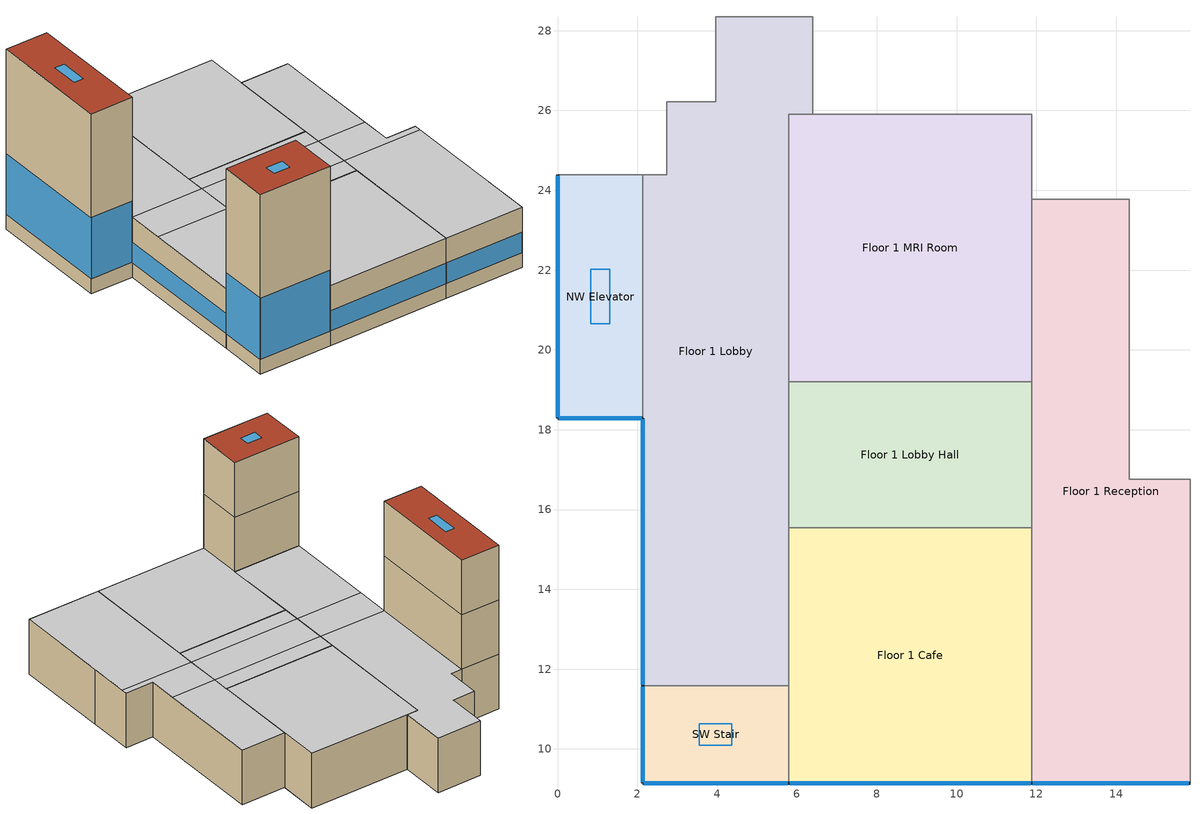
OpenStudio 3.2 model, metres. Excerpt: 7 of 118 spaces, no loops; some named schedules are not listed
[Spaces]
Floor 1 Lobby
 floor foundation (BTAP-Grnd-Floor-Mass:U-0.757_std): 6.4,28.35 6.4,25.91 5.79,25.91 5.79,11.58 2.13,11.58 2.13,24.38 2.74,24.38 2.74,26.21 3.96,26.21 3.96,28.35 z0
 wall outside: 2.13,18.29 2.13,11.58 z0:3.05
 wall to SW Stair: 2.13,11.58 5.79,11.58 z0:3.05
 wall to Floor 1 MRI Room: 5.79,19.2 5.79,25.91 6.4,25.91 z0:3.05
 wall to Floor 1 Elevator Pump Room: 3.96,28.35 3.96,26.21 2.74,26.21 z0:3.05
 wall to Floor 1 Lobby Toilet: 2.74,26.21 2.74,24.38 2.13,24.38 z0:3.05
 wall to Floor 1 MRI Control Room: 6.4,25.91 6.4,28.35 z0:3.05
 wall to Floor 1 Cafe: 5.79,11.58 5.79,15.54 z0:3.05
 wall to Floor 1 Lobby Hall: 5.79,15.54 5.79,19.2 z0:3.05
 wall to NW Stair: 6.4,28.35 3.96,28.35 z0:3.05
 wall to NW Elevator: 2.13,24.38 2.13,18.29 z0:3.05
 window (BTAP-Ext-FixedWindow:U=0.220 SHGC=0.600): 2.13,18.26 2.13,11.61 z0.76:1.78
 ceiling to Floor 2 Work Hall: 5.79,16.46 5.79,18.29 2.13,18.29 2.13,16.46 z3.05
 ceiling to Floor 2 Work: 5.79,18.29 5.79,25.91 6.4,25.91 6.4,28.35 3.96,28.35 3.96,26.21 2.74,26.21 2.74,24.38 2.13,24.38 2.13,18.29 z3.05
 ceiling to Floor 2 Reception: 5.79,11.58 5.79,16.46 2.13,16.46 2.13,11.58 z3.05
SW Stair
 floor foundation (BTAP-Grnd-Floor-Mass:U-0.757_std): 5.79,11.58 5.79,9.14 2.13,9.14 2.13,11.58 z0
 wall outside: 2.13,11.58 2.13,9.14 5.79,9.14 z0:9.14
 wall to Floor 3 Undeveloped 2: 5.79,9.14 5.79,11.58 2.13,11.58 z6.1:9.14
 wall to Floor 1 Cafe: 5.79,9.14 5.79,11.58 z0:3.05
 wall to Floor 2 Reception: 5.79,9.14 5.79,11.58 2.13,11.58 z3.05:6.1
 window (BTAP-Ext-FixedWindow:U=0.220 SHGC=0.600): 2.13,11.56 2.13,9.17 z0.76:3.87; 2.16,9.14 5.77,9.14 z0.76:3.85
 roof outside: 5.79,9.14 5.79,11.58 2.13,11.58 2.13,9.14 z9.14
 skylight (BTAP-Ext-Skylights:U=0.220 SHGC=0.600): 4.37,10.09 4.37,10.64 3.55,10.64 3.55,10.09 z9.14
Floor 1 Lobby Hall
 floor foundation (BTAP-Grnd-Floor-Mass:U-0.757_std): 11.89,19.2 11.89,15.54 5.79,15.54 5.79,19.2 z0
 wall to Floor 1 MRI Room: 11.89,19.2 5.79,19.2 z0:3.05
 wall to Floor 1 Cafe: 5.79,15.54 11.89,15.54 z0:3.05
 wall to Floor 1 Reception: 11.89,15.54 11.89,19.2 z0:3.05
 ceiling to Floor 2 Work Hall: 11.89,16.46 11.89,18.29 5.79,18.29 5.79,16.46 z3.05
 ceiling to Floor 2 Work: 11.89,18.29 11.89,19.2 5.79,19.2 5.79,18.29 z3.05
 ceiling to Floor 2 Reception: 11.89,15.54 11.89,16.46 5.79,16.46 5.79,15.54 z3.05
NW Elevator
 floor foundation (BTAP-Grnd-Floor-Mass:U-0.757_std): 2.13,24.38 2.13,18.29 0,18.29 0,24.38 z0
 wall outside: 0,24.38 0,18.29 2.13,18.29 z0:9.14
 wall to Floor 3 Office Toilet: 2.13,24.38 0,24.38 z6.1:9.14
 wall to Floor 1 Lobby Toilet: 2.13,24.38 0,24.38 z0:3.05
 wall to Floor 3 Elevator Hall: 2.13,18.29 2.13,24.38 z6.1:9.14
 wall to Floor 2 Work Toilet: 2.13,24.38 0,24.38 z3.05:6.1
 wall to Floor 2 Work: 2.13,18.29 2.13,24.38 z3.05:6.1
 window (BTAP-Ext-FixedWindow:U=0.220 SHGC=0.600): 0.03,18.29 2.11,18.29 z0.76:3.88; 0,24.36 0,18.31 z0.76:3.83
 roof outside: 2.13,18.29 2.13,24.38 0,24.38 0,18.29 z9.14
 skylight (BTAP-Ext-Skylights:U=0.220 SHGC=0.600): 1.31,20.65 1.31,22.02 0.83,22.02 0.83,20.65 z9.14
Floor 1 Reception
 floor foundation (BTAP-Grnd-Floor-Mass:U-0.757_std): 14.33,23.77 14.33,16.76 15.85,16.76 15.85,9.14 11.89,9.14 11.89,23.77 z0
 wall outside: 11.89,9.14 15.85,9.14 z0:3.05
 wall to Floor 1 Cafe: 11.89,15.54 11.89,9.14 z0:3.05
 wall to Floor 1 Reception Hall: 15.85,14.33 15.85,16.76 z0:3.05
 wall to Floor 1 Office: 15.85,16.76 14.33,16.76 14.33,23.77 z0:3.05
 wall to Floor 1 MRI Room: 11.89,23.77 11.89,19.2 z0:3.05
 wall to Floor 1 MRI Hall: 14.33,23.77 11.89,23.77 z0:3.05
 wall to Floor 1 Scheduling: 15.85,9.14 15.85,14.33 z0:3.05
 window (BTAP-Ext-FixedWindow:U=0.220 SHGC=0.600): 11.91,9.14 15.82,9.14 z0.76:1.79
 ceiling to Floor 2 Work Hall: 15.85,16.46 15.85,16.76 14.33,16.76 14.33,18.29 11.89,18.29 11.89,16.46 z3.05
 ceiling to Floor 2 Reception: 15.85,9.14 15.85,16.46 11.89,16.46 11.89,9.14 z3.05
 ceiling to Floor 2 Work: 14.33,18.29 14.33,23.77 11.89,23.77 11.89,18.29 z3.05
Floor 1 MRI Room
 floor foundation (BTAP-Grnd-Floor-Mass:U-0.757_std): 11.89,25.91 11.89,19.2 5.79,19.2 5.79,25.91 z0
 wall to Floor 1 MRI Hall: 11.89,23.77 11.89,25.91 z0:3.05
 wall to Floor 1 MRI Control Room: 11.89,25.91 6.4,25.91 z0:3.05
 ceiling to Floor 2 Work: 11.89,19.2 11.89,25.91 5.79,25.91 5.79,19.2 z3.05
Floor 1 Cafe
 floor foundation (BTAP-Grnd-Floor-Mass:U-0.757_std): 11.89,15.54 11.89,9.14 5.79,9.14 5.79,15.54 z0
 wall outside: 5.79,9.14 11.89,9.14 z0:3.05
 window (BTAP-Ext-FixedWindow:U=0.220 SHGC=0.600): 5.82,9.14 11.86,9.14 z0.76:1.79
 ceiling to Floor 2 Reception: 11.89,9.14 11.89,15.54 5.79,15.54 5.79,9.14 z3.05
[Site]
Calgary Intl AP_AB_CAN: Latitude {deg}=51.114; Longitude {deg}=-114.02; Time Zone {hr}=-7; Elevation {m}=1084.1; Terrain=City
[Building]
Outpatient: North Axis {deg}=0; Default Construction Set=BTAP-Mass at hdd = 5000.0; Standards Number of Stories=3; Standards Number of Above Ground Stories=3; Standards Template=NECB2011; Standards Building Type=Outpatient
[Site:WaterMainsTemperature]
Calculation Method=Correlation; Annual Average Outdoor Air Temperature {C}=5; Maximum Difference In Monthly Average Outdoor Air Temperatures {deltaC}=23.3
[Site:GroundTemperature:BuildingSurface]
19.527, 19.502, 19.536, 19.598, 20.002, 21.64, 22.225, 22.375, 21.449, 20.121, 19.802, 19.633
[SizingPeriod:DesignDay] Barometric Pressure {Pa}=88961; Sky Clearness=0; Rain Indicator=0; Snow Indicator=0; Day of Month=21; Daylight Saving Time Indicator=0; Humidity Indicating Type=Wetbulb; Dry-Bulb Temperature Range Modifier Type=DefaultMultipliers
Name | Maximum Dry-Bulb Temperature {C} | Daily Dry-Bulb Temperature Range {deltaC} | Humidity Indicating Conditions at Maximum Dry-Bulb | Wind Speed {m/s} | Wind Direction {deg} | Month | Day Type | Solar Model Indicator | ASHRAE Taub | ASHRAE Taud
Calgary Intl AP Ann Clg .4% Condns DB=>MWB | 28.5 | 12.1 | 16.1 | 4.5 | 160 | 7 | SummerDesignDay | ASHRAETau | 0.339 | 2.421
Calgary Intl AP Ann Htg 99.6% Condns DB | -28.5 | 0 | -28.5 | 2.9 | 200 | 1 | WinterDesignDay | ASHRAEClearSky
[Material:NoMass] Roughness=Smooth; Thermal Absorptance=0.9; Solar Absorptance=0.7
Name | Thermal Resistance {m2-K/W} | Visible Absorptance
Typical Carpet Pad; Typical Carpet Pad 1 | 0.21648 | 0.8
Typical Insulation 1 | 5.91238 | 0.7
Typical Insulation 2 | 4.49096 | 0.7
Typical Insulation 3 | 6.17282 | 0.7
Typical Carpet Pad 2 | 1.25503 | 0.8
Typical Carpet Pad 3; Typical Carpet Pad 4 | 3.45515 | 0.8
Typical Insulation 4 | 0.454528 | 0.7
Typical Insulation 5 | 0.454545 | 0.7
[Material]
Name | Roughness | Thickness {m} | Conductivity {W/m-K} | Density {kg/m3} | Specific Heat {J/kg-K} | Thermal Absorptance | Solar Absorptance | Visible Absorptance
G05 25mm wood | MediumSmooth | 0.0254 | 0.15 | 608 | 1630 | 0.9 | 0.5 | 0.5
100mm Normalweight concrete floor 1 | MediumSmooth | 0.1016 | 2.31 | 2322 | 832
G01 13mm gypsum board 1 | Smooth | 0.0127 | 0.16 | 800 | 1090 | 0.9 | 0.7 | 0.5
4 in. Normalweight Concrete Floor 1 | MediumRough | 0.1016 | 2.31 | 2322 | 832 | 0.9 | 0.7 | 0.7
1IN Stucco 1 | Smooth | 0.0253 | 0.6918 | 1858 | 837 | 0.9 | 0.7 | 0.92
8IN CONCRETE HW RefBldg 1 | Rough | 0.2032 | 1.311 | 2240 | 836.8 | 0.9 | 0.7 | 0.7
1/2IN Gypsum 1 | Smooth | 0.0127 | 0.16 | 784.9 | 830 | 0.9 | 0.4 | 0.4
Metal Roof Surface 1; F08 Metal surface 1 | Smooth | 0.0008 | 45.28 | 7824 | 500 | 0.9 | 0.7 | 0.7
6 in. Normalweight Concrete Floor 1; 6 in. Normalweight Concrete Floor 2; 6 in. Normalweight Concrete Floor 3 | MediumRough | 0.1524 | 2.31 | 2322 | 832 | 0.9 | 0.7 | 0.7
Expanded Polystyrene | MediumSmooth | 0.0363959 | 0.029 | 29 | 1210
[Construction]
BTAP-Int-Partition; BTAP-Int-Door: G05 25mm wood
BTAP-Int-Floor: 100mm Normalweight concrete floor 1, Typical Carpet Pad
BTAP-Int-Wall: G01 13mm gypsum board 1, G01 13mm gypsum board 1
BTAP-Int-Ceiling: Typical Carpet Pad, 100mm Normalweight concrete floor 1
BTAP-Int-Window: SimpleGlazing
BTAP-Ext-Floor-Mass:U-0.162: Typical Insulation 1, 4 in. Normalweight Concrete Floor 1, Typical Carpet Pad 1
BTAP-Ext-Wall-Mass:U-0.21: 1IN Stucco 1, 8IN CONCRETE HW RefBldg 1, Typical Insulation 2, 1/2IN Gypsum 1
BTAP-Ext-Roof-Metal:U-0.162: Metal Roof Surface 1, Typical Insulation 3
BTAP-Grnd-Floor-Mass:U-0.757: 6 in. Normalweight Concrete Floor 1, Typical Carpet Pad 2
BTAP-Grnd-Wall-Mass:U-0.284: 6 in. Normalweight Concrete Floor 2, Typical Carpet Pad 3
BTAP-Grnd-Roof-Mass:U-0.284: 6 in. Normalweight Concrete Floor 3, Typical Carpet Pad 4
BTAP-Ext-FixedWindow:U=0.220 SHGC=0.600; BTAP-Ext-GlassDoors:U=0.220 SHGC=0.600; BTAP-Ext-Skylights:U=0.220 SHGC=0.600; BTAP-Ext-DaylightDomes:U=0.220 SHGC=0.600; BTAP-Ext-DaylightDiffuser:U=0.220 SHGC=0.600: SimpleGlazing:U=0.220 SHGC=0.600
BTAP-Ext-Door:U-2.2: F08 Metal surface 1, Typical Insulation 4
BTAP-Ext-OverHeadDoor:U-2.2: Typical Insulation 5
BTAP-Grnd-Floor-Mass:U-0.757_std: 6 in. Normalweight Concrete Floor 1, Expanded Polystyrene
[DefaultConstructionSet]
BTAP-Mass at hdd = 5000.0: Default Exterior Surface Constructions=BTAP-Mass at hdd = 5000.0; Default Interior Surface Constructions=Default Surface Constructions 2; Default Ground Contact Surface Constructions=BTAP-Mass at hdd = 5000.0 1; Default Exterior SubSurface Constructions=BTAP-Mass at hdd = 5000.0; Default Interior SubSurface Constructions=Default Sub Surface Constructions 2; Interior Partition Construction=BTAP-Int-Partition
[DefaultSurfaceConstructions]
Name | Floor Construction | Wall Construction | Roof Ceiling Construction
Default Surface Constructions 2 | BTAP-Int-Floor | BTAP-Int-Wall | BTAP-Int-Ceiling
BTAP-Mass at hdd = 5000.0 | BTAP-Ext-Floor-Mass:U-0.162 | BTAP-Ext-Wall-Mass:U-0.21 | BTAP-Ext-Roof-Metal:U-0.162
BTAP-Mass at hdd = 5000.0 1 | BTAP-Grnd-Floor-Mass:U-0.757 | BTAP-Grnd-Wall-Mass:U-0.284 | BTAP-Grnd-Roof-Mass:U-0.284
[DefaultSubSurfaceConstructions]
Name | Fixed Window Construction | Operable Window Construction | Door Construction | Glass Door Construction | Overhead Door Construction | Skylight Construction | Tubular Daylight Dome Construction | Tubular Daylight Diffuser Construction
Default Sub Surface Constructions 2 | BTAP-Int-Window | BTAP-Int-Window | BTAP-Int-Door
BTAP-Mass at hdd = 5000.0 | BTAP-Ext-FixedWindow:U=0.220 SHGC=0.600 | BTAP-Ext-FixedWindow:U=0.220 SHGC=0.600 | BTAP-Ext-Door:U-2.2 | BTAP-Ext-GlassDoors:U=0.220 SHGC=0.600 | BTAP-Ext-OverHeadDoor:U-2.2 | BTAP-Ext-Skylights:U=0.220 SHGC=0.600 | BTAP-Ext-DaylightDomes:U=0.220 SHGC=0.600 | BTAP-Ext-DaylightDiffuser:U=0.220 SHGC=0.600
[WindowMaterial:SimpleGlazingSystem] U-Factor {W/m2-K}=2.2; Solar Heat Gain Coefficient=0.6; Visible Transmittance=0.21
SimpleGlazing; SimpleGlazing:U=0.220 SHGC=0.600
[Space] Building Story=Building Story 1; Part of Total Floor Area=Yes
Name | Space Type | Thermal Zone
Floor 1 Lobby | Space Function Lobby - elevator | ALL_ST=Lobby - elevator_FL=Building Story 1_SCH=C
SW Stair | Space Function Stairway-sch-C | WILD_ST=Stairway-sch-H_FL=Building Story 1_SCH=C
Floor 1 Lobby Hall | Space Function Hospital corr. >= 2.4m-sch-C | WILD_ST=Hospital corr. >= 2.4m-sch-H_FL=Building Story 1_SCH=C 6
Floor 1 Cafe | Space Function Dining - bar lounge/leisure | ALL_ST=Dining - bar lounge/leisure_FL=Building Story 1_SCH=B
NW Elevator | Space Function Lobby - elevator | ALL_ST=Lobby - elevator_FL=Building Story 1_SCH=C 1
Floor 1 Reception | Space Function Conf./meet./multi-purpose | ALL_ST=Conf./meet./multi-purpose_FL=Building Story 1_SCH=C
Floor 1 MRI Room | Space Function Hospital - radiology/imaging | ALL_ST=Hospital - radiology/imaging_FL=Building Story 1_SCH=H
[BuildingStory]
Building Story 1: Nominal Z Coordinate {m}=0
[SpaceType] Standards Building Type=Space Function
Name | Default Schedule Set | Design Specification Outdoor Air Object | Standards Space Type
Space Function Hospital - radiology/imaging | Space Function Hospital - radiology/imaging Schedule Set | Space Function Hospital - radiology/imaging Ventilation | Hospital - radiology/imaging
Space Function Lobby - elevator | Space Function Lobby - elevator Schedule Set | Space Function Lobby - elevator Ventilation | Lobby - elevator
Space Function Conf./meet./multi-purpose | Space Function Conf./meet./multi-purpose Schedule Set | Space Function Conf./meet./multi-purpose Ventilation | Conf./meet./multi-purpose
Space Function Dining - bar lounge/leisure | Space Function Dining - bar lounge/leisure Schedule Set | Space Function Dining - bar lounge/leisure Ventilation | Dining - bar lounge/leisure
Space Function Hospital corr. >= 2.4m-sch-C | Space Function Hospital corr. >= 2.4m-sch-C Schedule Set | Space Function Hospital corr. >= 2.4m-sch-C Ventilation | Hospital corr. >= 2.4m-sch-C
Space Function Stairway-sch-C | Space Function Stairway-sch-C Schedule Set | Space Function Stairway-sch-C Ventilation | Stairway-sch-C
[People:Definition] Number of People Calculation Method=People/Area; Fraction Radiant=0.3
Name | People per Space Floor Area {person/m2}
Space Function Conf./meet./multi-purpose People Definition | 0.199993
Space Function Dining - bar lounge/leisure People Definition; Space Function Lobby - elevator People Definition | 0.0999967
Space Function Hospital - radiology/imaging People Definition | 0.0500522
Space Function Hospital corr. >= 2.4m-sch-C People Definition | 0.0100104
Space Function Stairway-sch-C People Definition | 0.0049514
[People] Work Efficiency Schedule=Work Efficiency Schedule; Clothing Insulation Schedule=Clothing Schedule; Air Velocity Schedule=Air Velocity Schedule; Multiplier=1
Name | People Definition | Space or SpaceType
Space Function Conf./meet./multi-purpose People | Space Function Conf./meet./multi-purpose People Definition | Space Function Conf./meet./multi-purpose
Space Function Dining - bar lounge/leisure People | Space Function Dining - bar lounge/leisure People Definition | Space Function Dining - bar lounge/leisure
Space Function Hospital - radiology/imaging People | Space Function Hospital - radiology/imaging People Definition | Space Function Hospital - radiology/imaging
Space Function Lobby - elevator People | Space Function Lobby - elevator People Definition | Space Function Lobby - elevator
Space Function Hospital corr. >= 2.4m-sch-C People | Space Function Hospital corr. >= 2.4m-sch-C People Definition | Space Function Hospital corr. >= 2.4m-sch-C
Space Function Stairway-sch-C People | Space Function Stairway-sch-C People Definition | Space Function Stairway-sch-C
[Lights:Definition] Design Level Calculation Method=Watts/Area; Fraction Radiant=0.5; Fraction Visible=0.2
Name | Watts per Space Floor Area {W/m2}
Space Function Conf./meet./multi-purpose Lights Definition | 11.8799
Space Function Dining - bar lounge/leisure Lights Definition | 14.0999
Space Function Hospital - radiology/imaging Lights Definition | 14.1999
Space Function Lobby - elevator Lights Definition | 6.89994
Space Function Hospital corr. >= 2.4m-sch-C Lights Definition | 9.59992
Space Function Stairway-sch-C Lights Definition | 7.39994
[Lights] Fraction Replaceable=1
Name | Lights Definition | Space or SpaceType
Space Function Conf./meet./multi-purpose Lights | Space Function Conf./meet./multi-purpose Lights Definition | Space Function Conf./meet./multi-purpose
Space Function Dining - bar lounge/leisure Lights | Space Function Dining - bar lounge/leisure Lights Definition | Space Function Dining - bar lounge/leisure
Space Function Hospital - radiology/imaging Lights | Space Function Hospital - radiology/imaging Lights Definition | Space Function Hospital - radiology/imaging
Space Function Lobby - elevator Lights | Space Function Lobby - elevator Lights Definition | Space Function Lobby - elevator
Space Function Hospital corr. >= 2.4m-sch-C Lights | Space Function Hospital corr. >= 2.4m-sch-C Lights Definition | Space Function Hospital corr. >= 2.4m-sch-C
Space Function Stairway-sch-C Lights | Space Function Stairway-sch-C Lights Definition | Space Function Stairway-sch-C
[ElectricEquipment:Definition] Design Level Calculation Method=Watts/Area; Fraction Radiant=0.5
Name | Watts per Space Floor Area {W/m2}
Space Function Conf./meet./multi-purpose Elec Equip Definition; Space Function Dining - bar lounge/leisure Elec Equip Definition; Space Function Lobby - elevator Elec Equip Definition | 0.999992
Space Function Hospital - radiology/imaging Elec Equip Definition | 9.99992
[ElectricEquipment]
Name | Electric Equipment Definition | Space or SpaceType
Space Function Conf./meet./multi-purpose Elec Equip | Space Function Conf./meet./multi-purpose Elec Equip Definition | Space Function Conf./meet./multi-purpose
Space Function Dining - bar lounge/leisure Elec Equip | Space Function Dining - bar lounge/leisure Elec Equip Definition | Space Function Dining - bar lounge/leisure
Space Function Hospital - radiology/imaging Elec Equip | Space Function Hospital - radiology/imaging Elec Equip Definition | Space Function Hospital - radiology/imaging
Space Function Lobby - elevator Elec Equip | Space Function Lobby - elevator Elec Equip Definition | Space Function Lobby - elevator
[DesignSpecification:OutdoorAir] Outdoor Air Method=Sum
Name | Outdoor Air Flow per Person {m3/s-person} | Outdoor Air Flow per Floor Area {m3/s-m2}
Space Function Conf./meet./multi-purpose Ventilation | 0.0190506
Space Function Dining - bar lounge/leisure Ventilation | 0.152405
Space Function Hospital - radiology/imaging Ventilation |  | 0.00254
Space Function Lobby - elevator Ventilation |  | 0.00508
Space Function Hospital corr. >= 2.4m-sch-C Ventilation |  | 0.000508
Space Function Stairway-sch-C Ventilation |  | 0.000254
[DefaultScheduleSet] People Activity Level Schedule=NECB-Activity; Infiltration Schedule=Always On
Name | Number of People Schedule | Lighting Schedule | Electric Equipment Schedule
Space Function Conf./meet./multi-purpose Schedule Set; Space Function Lobby - elevator Schedule Set; Space Function Hospital corr. >= 2.4m-sch-C Schedule Set; Space Function Stairway-sch-C Schedule Set | NECB-C-Occupancy | NECB-C-Lighting | NECB-C-Electric-Equipment
Space Function Dining - bar lounge/leisure Schedule Set | NECB-B-Occupancy | NECB-B-Lighting | NECB-B-Electric-Equipment
Space Function Hospital - radiology/imaging Schedule Set | NECB-H-Occupancy | NECB-H-Lighting | NECB-H-Electric-Equipment
[ThermostatSetpoint:DualSetpoint]
Name | Heating Setpoint Temperature Schedule | Cooling Setpoint Temperature Schedule
Space Function Conf./meet./multi-purpose Thermostat 8; Space Function Lobby - elevator Thermostat 5; Space Function Lobby - elevator Thermostat 6; Space Function Stairway-sch-C Thermostat 1; Space Function Hospital corr. >= 2.4m-sch-C Thermostat 14 | NECB-C-Thermostat Setpoint-Heating | NECB-C-Thermostat Setpoint-Cooling
Space Function Dining - bar lounge/leisure Thermostat 3 | NECB-B-Thermostat Setpoint-Heating | NECB-B-Thermostat Setpoint-Cooling
Space Function Hospital - radiology/imaging Thermostat 8 | NECB-H-Thermostat Setpoint-Heating | NECB-H-Thermostat Setpoint-Cooling
[SpaceInfiltration:DesignFlowRate] Design Flow Rate Calculation Method=Flow/ExteriorArea
Name | Space or SpaceType | Schedule | Flow per Exterior Surface Area {m3/s-m2} | Constant Term Coefficient | Temperature Term Coefficient | Velocity Term Coefficient | Velocity Squared Term Coefficient
Floor 1 Cafe Infiltration | Floor 1 Cafe | Always On Discrete | 0.00025 | 0 | 0 | 0.224 | 0
Floor 1 Lobby Infiltration | Floor 1 Lobby | Always On Discrete | 0.00025 | 0 | 0 | 0.224 | 0
Floor 1 Reception Infiltration | Floor 1 Reception | Always On Discrete | 0.00025 | 0 | 0 | 0.224 | 0
NW Elevator Infiltration | NW Elevator | Always On Discrete | 0.00025 | 0 | 0 | 0.224 | 0
SW Stair Infiltration | SW Stair | Always On Discrete | 0.00025 | 0 | 0 | 0.224 | 0
Space Function Hospital corr. >= 2.4m-sch-C Infiltration | Space Function Hospital corr. >= 2.4m-sch-C |  | 0.000250063
Space Function Stairway-sch-C Infiltration | Space Function Stairway-sch-C |  | 0.000250063
[ThermalZone] Use Ideal Air Loads=No
Name | Thermostat
ALL_ST=Conf./meet./multi-purpose_FL=Building Story 1_SCH=C | Space Function Conf./meet./multi-purpose Thermostat 8
ALL_ST=Lobby - elevator_FL=Building Story 1_SCH=C | Space Function Lobby - elevator Thermostat 5
ALL_ST=Dining - bar lounge/leisure_FL=Building Story 1_SCH=B | Space Function Dining - bar lounge/leisure Thermostat 3
ALL_ST=Hospital - radiology/imaging_FL=Building Story 1_SCH=H | Space Function Hospital - radiology/imaging Thermostat 8
ALL_ST=Lobby - elevator_FL=Building Story 1_SCH=C 1 | Space Function Lobby - elevator Thermostat 6
WILD_ST=Stairway-sch-H_FL=Building Story 1_SCH=C | Space Function Stairway-sch-C Thermostat 1
WILD_ST=Hospital corr. >= 2.4m-sch-H_FL=Building Story 1_SCH=C 6 | Space Function Hospital corr. >= 2.4m-sch-C Thermostat 14
[Foundation:Kiva] Wall Height Above Grade {m}=0; Wall Depth Below Slab {m}=0
Bldg Kiva Foundation; Floor 1 Clean Work Slab Kiva Foundation; Floor 1 Soil Slab Kiva Foundation; Floor 1 Soil Work Slab Kiva Foundation; Floor 1 Nurse Station Slab Kiva Foundation; Floor 1 Humid Slab Kiva Foundation; Floor 1 Nurse Storage Slab Kiva Foundation
[SurfaceProperty:ExposedFoundationPerimeter] Exposed Perimeter Calculation Method=TotalExposedPerimeter
Name | Total Exposed Perimeter {m}
Floor 1 Reception Slab | 3.9624
Floor 1 Cafe Slab; SW Stair Slab | 6.096
Floor 1 MRI Room Slab; Floor 1 Lobby Hall Slab | 0
Floor 1 Lobby Slab | 6.7056
NW Elevator Slab | 8.2296
[Foundation:Kiva:Settings]

[AvailabilityManager:NightCycle] Applicability Schedule=Always On Discrete; Control Type=CycleOnAny; Thermostat Tolerance {deltaC}=1; Cycling Run Time {s}=3600
Availability Manager Night Cycle 1; Availability Manager Night Cycle 2; Availability Manager Night Cycle 3; Availability Manager Night Cycle 4; Availability Manager Night Cycle 5; Availability Manager Night Cycle 6; Availability Manager Night Cycle 7; Availability Manager Night Cycle 8; Availability Manager Night Cycle 9; Availability Manager Night Cycle 10; Availability Manager Night Cycle 11; Availability Manager Night Cycle 12; Availability Manager Night Cycle 13; Availability Manager Night Cycle 14; Availability Manager Night Cycle 15; Availability Manager Night Cycle 16; Availability Manager Night Cycle 17; Availability Manager Night Cycle 18; Availability Manager Night Cycle 19; Availability Manager Night Cycle 20; Availability Manager Night Cycle 21; Availability Manager Night Cycle 22; Availability Manager Night Cycle 23; Availability Manager Night Cycle 24; Availability Manager Night Cycle 25; Availability Manager Night Cycle 26; Availability Manager Night Cycle 27; Availability Manager Night Cycle 28; Availability Manager Night Cycle 29; Availability Manager Night Cycle 30; Availability Manager Night Cycle 31; Availability Manager Night Cycle 32; Availability Manager Night Cycle 33; Availability Manager Night Cycle 34; Availability Manager Night Cycle 35
